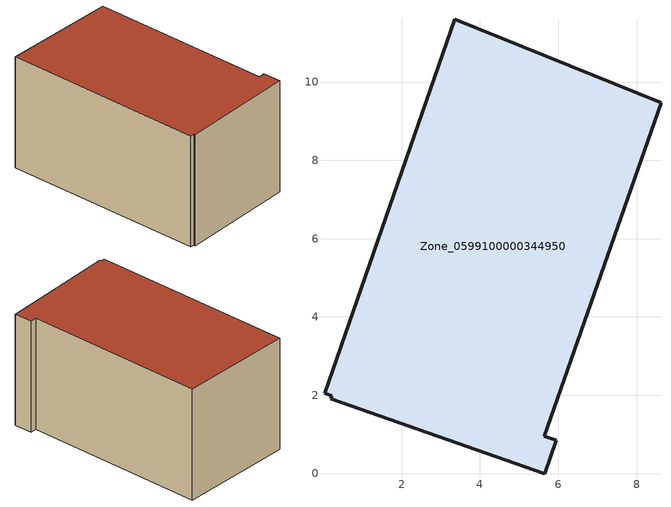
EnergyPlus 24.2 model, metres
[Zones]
Zone_0599100000344950
 floor ground (C_G): 5.64,0.95 5.95,0.85 5.65,0 0.19,1.9 0.22,1.99 0.03,2.05 3.36,11.6 8.62,9.47 z0
 wall outside (C_F): 8.62,9.47 3.36,11.6 0.03,2.05 0.22,1.99 0.19,1.9 5.65,0 5.95,0.85 5.64,0.95 8.62,9.47 z0:5.8
 roof outside (C_R): 5.64,0.95 8.62,9.47 3.36,11.6 0.03,2.05 0.22,1.99 0.19,1.9 5.65,0 5.95,0.85 z5.8
[BUILDING]
Pand.0599100000344950: North Axis=0; Terrain=City; Loads Convergence Tolerance Value=0.04; Temperature Convergence Tolerance Value=0.4; Solar Distribution=FullExterior; Maximum Number of Warmup Days=25; Minimum Number of Warmup Days=1
[Site:Location]
Rotterdam.The.Hague.AP_ZH_NLD Design_Conditions: Latitude=51.96; Longitude=4.45; Time Zone=1; Elevation=-4.5
[SITE:GROUNDTEMPERATURE:BUILDINGSURFACE]
18, 18, 18, 18, 18, 18, 18, 18, 18, 18, 18, 18
[MATERIAL] Thermal Absorptance=0.9; Solar Absorptance=0.7; Visible Absorptance=0.7
Name | Roughness | Thickness | Conductivity | Density | Specific Heat
G.TC.1992-2005 | MediumSmooth | 0.15 | 0.06 | 540 | 1210
F.TC.1992-2005 | Rough | 0.3 | 0.12 | 1920 | 840
R.TC.1992-2005 | MediumRough | 0.2 | 0.08 | 1500 | 1000
[CONSTRUCTION]
C_G: G.TC.1992-2005
C_F: F.TC.1992-2005
C_R: R.TC.1992-2005
[ZONE]
Zone_0599100000344950: Type=1; Multiplier=1; Ceiling Height=Autocalculate; Volume=Autocalculate; Floor Area=autocalculate; Part of Total Floor Area=Yes
[ZONEINFILTRATION:DESIGNFLOWRATE]
Infil_Zone_0599100000344950: Zone or ZoneList or Space or SpaceList=Zone_0599100000344950; Schedule=AlwaysOn; Design Flow Rate Calculation Method=Flow/Area; Flow Rate per Floor Area=0.0015; Constant Term Coefficient=1; Temperature Term Coefficient=0; Velocity Term Coefficient=0; Velocity Squared Term Coefficient=0
[HVACTEMPLATE:ZONE:IDEALLOADSAIRSYSTEM]
Zone_0599100000344950: Maximum Heating Supply Air Temperature=50; Minimum Cooling Supply Air Temperature=13; Maximum Heating Supply Air Humidity Ratio=0.0156; Minimum Cooling Supply Air Humidity Ratio=0.0077; Heating Limit=NoLimit; Cooling Limit=NoLimit; Dehumidification Control Type=ConstantSensibleHeatRatio; Cooling Sensible Heat Ratio=0.7; Dehumidification Setpoint=60; Humidification Control Type=None; Humidification Setpoint=30; Outdoor Air Method=None; Outdoor Air Flow Rate per Person=0.00944; Outdoor Air Flow Rate per Zone Floor Area=0; Outdoor Air Flow Rate per Zone=0; Demand Controlled Ventilation Type=None; Outdoor Air Economizer Type=NoEconomizer; Heat Recovery Type=None; Sensible Heat Recovery Effectiveness=0.7; Latent Heat Recovery Effectiveness=0.65
[ZONECONTROL:THERMOSTAT]
ThermostatControl_Zone_0599100000344950: Zone or ZoneList=Zone_0599100000344950; Control Type Schedule=DualSetpointControlType; Control 1=Thermostat_Zone_0599100000344950; Temperature Difference Between Cutout And Setpoint=0
[THERMOSTATSETPOINT:DUALSETPOINT]
Thermostat_Zone_0599100000344950: Heating Setpoint Temperature Schedule=HeatingSetpoint_Zone_0599100000344950; Cooling Setpoint Temperature Schedule=CoolingSetpoint_Zone_0599100000344950
[SCHEDULE:COMPACT]
HeatingSetpoint_Zone_0599100000344950: Through: 12/31, For: AllDays, Until: 24:00, 21
CoolingSetpoint_Zone_0599100000344950: Through: 12/31, For: AllDays, Until: 24:00, 24
DualSetpointControlType: Through: 12/31, For: AllDays, Until: 24:00, 4
AlwaysOn: Through: 12/31, For: AllDays, Until: 24:00, 1
